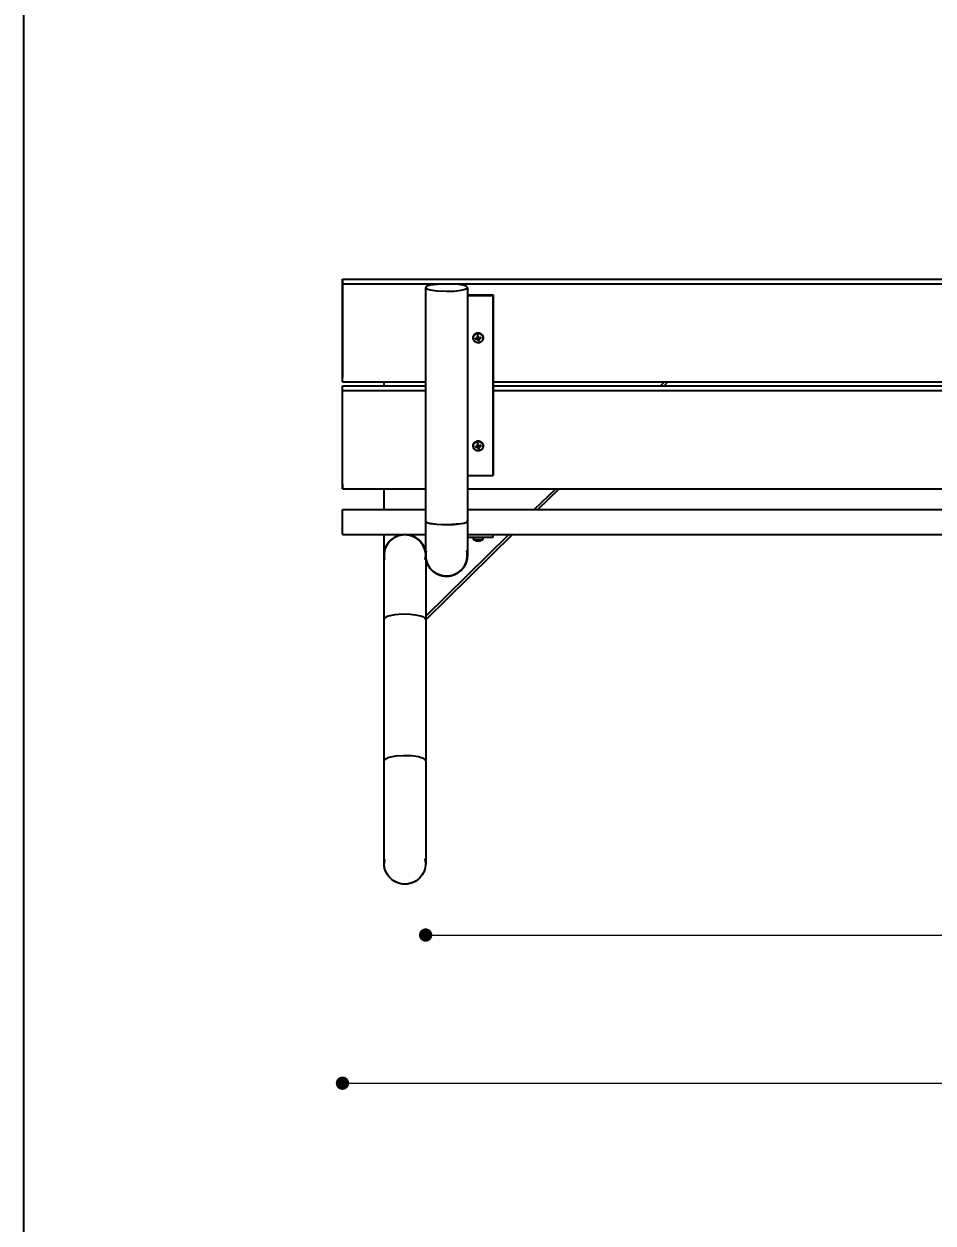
# Model space of a CAD drawing. Header units: millimetres. Extents: x 9483 to 13995, y 24552 to 30933.
# Drawn here: x 9483 to 10575, y 28052 to 29493 of the extents above; entities that cross this region are included whole.
import ezdxf

# ---------------------------------------------------------------- set-up
doc = ezdxf.new("R2010")
doc.units = ezdxf.units.MM
doc.header["$LTSCALE"] = 3
for name, color, linetype in [('Czerwony', 1, 'Continuous'), ('PomaraÅ„czowy', 30, 'Continuous'), ('Turkusowy', 120, 'Continuous')]:
    doc.layers.add(name, color=color, linetype=linetype)
doc.styles.get("Standard").update_dxf_attribs({"font": 'arial.ttf'})
doc.dimstyles.new('MATEUSZ', dxfattribs={"dimtxt": 35, "dimasz": 16, "dimexe": 0.18, "dimexo": 0.0625, "dimgap": 0.09, "dimtad": 0, "dimdec": 0, "dimdsep": 46, "dimtxsty": 'Standard', "dimblk": 'DOT', "dimcen": 0.09, "dimse1": 1, "dimse2": 1, "dimadec": 0, "dimazin": 0, "dimtfac": 1, "dimtdec": 0, "dimtofl": 0, "dimtmove": 0, "dimatfit": 3, "dimfxl": 1, "dimtolj": 1, "dimtzin": 0, "dimlwd": 9, "dimlwe": 9, "dimarcsym": 0})

# ---------------------------------------------------------------- blocks, each defined once
blk = doc.blocks.new('_Dot')
at = {"color": 0, "linetype": 'ByBlock', "lineweight": -2}
blk.add_line((-0.5, 0), (-1, 0), dxfattribs=at)
at = {"color": 0, "linetype": 'ByBlock', "const_width": 0.5}
blk.add_lwpolyline([(-0.25, 0, 1), (0.25, 0, 1)], format="xyb", close=True, dxfattribs=at)
blk = doc.blocks.new('*D19')
at = {"color": 0, "lineweight": 9, "transparency": 16777216}
for p, q in [((9881.9, 28220), (10665.2, 28220)), ((11549.9, 28220), (10766.5, 28220))]:
    blk.add_line(p, q, dxfattribs=at)
at = {"layer": 'Defpoints', "color": 0, "transparency": 16777216}
for p in [(9865.9, 29062.5), (11565.9, 29062.5), (11565.9, 28220)]:
    blk.add_point(p, dxfattribs=at)
at = {"color": 0, "lineweight": 9, "transparency": 16777216, "xscale": 16, "yscale": 16, "zscale": 16, "rotation": 180}
blk.add_blockref('_Dot', (9865.9, 28220), dxfattribs=at)
at = {"color": 0, "lineweight": 9, "transparency": 16777216, "xscale": 16, "yscale": 16, "zscale": 16}
blk.add_blockref('_Dot', (11565.9, 28220), dxfattribs=at)
at = {"color": 0, "transparency": 16777216, "insert": (10715.9, 28220), "char_height": 35, "attachment_point": 5}
blk.add_mtext('\\A1;1700', dxfattribs=at)
blk = doc.blocks.new('*D33')
at = {"color": 0, "lineweight": 9, "transparency": 16777216}
for p, q in [((9981.8, 28398), (10665.2, 28398)), ((11449.9, 28398), (10766.5, 28398))]:
    blk.add_line(p, q, dxfattribs=at)
at = {"layer": 'Defpoints', "color": 0, "transparency": 16777216}
for p in [(9965.8, 28607.6), (11465.9, 28607.6), (11465.9, 28398)]:
    blk.add_point(p, dxfattribs=at)
at = {"color": 0, "lineweight": 9, "transparency": 16777216, "xscale": 16, "yscale": 16, "zscale": 16, "rotation": 180}
blk.add_blockref('_Dot', (9965.8, 28398), dxfattribs=at)
at = {"color": 0, "lineweight": 9, "transparency": 16777216, "xscale": 16, "yscale": 16, "zscale": 16}
blk.add_blockref('_Dot', (11465.9, 28398), dxfattribs=at)
at = {"color": 0, "transparency": 16777216, "insert": (10715.9, 28398), "char_height": 35, "attachment_point": 5}
blk.add_mtext('\\A1;1500', dxfattribs=at)

msp = doc.modelspace()

# ---------------------------------------------------------------- linework, layer by layer
msp.add_lwpolyline([(9483.3, 24552.5), (9483.3, 30933.2), (13995, 30933.2), (13995, 24552.5)], close=True)
at = {"layer": 'Czerwony', "color": 0}
for p, q in [((9865.9, 29180.6), (9865.9, 29185.9)), ((9865.9, 29185.9), (9865.9, 29067.8)), ((9865.9, 29185.9), (11565.9, 29185.9)), ((9865.9, 29062.5), (9865.9, 29180.6)), ((9865.9, 29180.6), (11565.9, 29180.6)), ((9865.9, 29062.5), (9965.9, 29062.5)), ((9865.9, 29052.4), (9865.9, 29057.7)), ((9865.9, 29057.7), (9965.9, 29057.7)), ((10046.9, 29062.5), (10695.9, 29062.5)), ((10046.9, 29057.7), (10695.9, 29057.7)), ((9865.9, 28934.3), (9865.9, 29052.4)), ((9865.9, 29052.4), (9965.9, 29052.4)), ((10046.9, 29052.4), (10695.9, 29052.4)), ((9865.9, 28939.6), (9865.9, 28934.3)), ((9865.9, 28934.3), (9965.9, 28934.3)), ((10015.9, 28934.3), (11415.9, 28934.3)), ((9865.9, 28879.1), (9865.9, 28909.1)), ((9865.9, 28909.1), (9965.9, 28909.1)), ((10015.9, 28909.1), (11415.9, 28909.1)), ((9865.9, 28879.1), (9965.9, 28879.1)), ((10015.9, 28879.1), (11415.9, 28879.1))]:
    msp.add_line(p, q, dxfattribs=at)
at = {"layer": 'PomaraÅ„czowy', "color": 0}
for p, q in [((9965.9, 28895.4), (9965.9, 29175.9)), ((10015.9, 29175.9), (10015.9, 28895.4)), ((10015.9, 29167.1), (10046.9, 29167.1)), ((10015.9, 29166.5), (10046.9, 29166.5)), ((10046.9, 29167.1), (10046.9, 28950.6)), ((10046.9, 29166.5), (10046.9, 29167.1)), ((10046.9, 28950), (10046.9, 29166.5)), ((9915.9, 29057.7), (9915.9, 29062.5)), ((10247.8, 29057.7), (10252.6, 29062.5)), ((10256.9, 29062.5), (10252.1, 29057.7)), ((10015.9, 28950), (10046.9, 28950)), ((10046.9, 28950.6), (10046.9, 28950)), ((9915.9, 28909.1), (9915.9, 28934.3)), ((10096.3, 28909.1), (10122, 28934.3)), ((10126.3, 28934.3), (10100.5, 28909.1)), ((9915.9, 28588.7), (9915.9, 28879.1)), ((9965.9, 28781.1), (10065.7, 28879.1)), ((10070, 28879.1), (9965.9, 28776.9)), ((10015.9, 28876.1), (10046.9, 28876.1)), ((10046.9, 28876.1), (10046.9, 28879.1)), ((9915.9, 28607.1), (9915.9, 28777.1)), ((9965.9, 28777.1), (9965.9, 28607.1))]:
    msp.add_line(p, q, dxfattribs=at)
msp.add_polyline3d([(9990.9, 29171.5, 0), (10000.1, 29171.8, 0), (10008.5, 29172.8, 0), (10011.8, 29173.5, 0), (10014.1, 29174.3, 0), (10014.9, 29174.7, 0), (10015.2, 29174.9, 0), (10015.4, 29175.1, 0), (10015.6, 29175.3, 0), (10015.7, 29175.4, 0), (10015.8, 29175.5, 0), (10015.8, 29175.6, 0), (10015.8, 29175.7, 0), (10015.8, 29175.8, 0), (10015.9, 29175.9, 0), (10015.8, 29176, 0), (10015.8, 29176.1, 0), (10015.8, 29176.2, 0), (10015.8, 29176.3, 0), (10015.7, 29176.4, 0), (10015.6, 29176.5, 0), (10015.4, 29176.7, 0), (10015.2, 29176.9, 0), (10014.9, 29177.1, 0), (10014.1, 29177.6, 0), (10013.1, 29178, 0), (10010.3, 29178.7, 0), (10002.3, 29179.9, 0), (9984, 29180.2, 0), (9975.1, 29179.4, 0), (9971.4, 29178.7, 0), (9968.6, 29178, 0), (9967.6, 29177.6, 0), (9966.8, 29177.1, 0), (9966.5, 29176.9, 0), (9966.3, 29176.7, 0), (9966.1, 29176.5, 0), (9966, 29176.4, 0), (9966, 29176.3, 0), (9965.9, 29176.2, 0), (9965.9, 29176.1, 0), (9965.9, 29176, 0), (9965.9, 29175.9, 0), (9965.9, 29175.8, 0), (9965.9, 29175.7, 0), (9965.9, 29175.6, 0), (9966, 29175.5, 0), (9966, 29175.4, 0), (9966.1, 29175.3, 0), (9966.3, 29175.1, 0), (9966.5, 29174.9, 0), (9966.8, 29174.7, 0), (9967.6, 29174.3, 0), (9968.6, 29173.9, 0), (9971.4, 29173.1, 0), (9979.4, 29172, 0)], close=True, dxfattribs=at)
for points in [[(9965.9, 28895.4, 0), (9965.9, 28895.3, 0), (9965.9, 28895.2, 0), (9965.9, 28895.1, 0), (9966, 28895, 0), (9966, 28894.9, 0), (9966.1, 28894.8, 0), (9966.3, 28894.6, 0), (9966.5, 28894.4, 0), (9966.8, 28894.2, 0), (9967.6, 28893.8, 0), (9968.6, 28893.4, 0), (9971.4, 28892.6, 0), (9979.4, 28891.5, 0), (9990.9, 28891, 0)], [(9965.9, 28895.4, 0), (9965.9, 28895.3, 0), (9965.9, 28895.2, 0), (9965.9, 28895.1, 0), (9966, 28895, 0), (9966, 28894.9, 0), (9966.1, 28894.8, 0), (9966.3, 28894.6, 0), (9966.5, 28894.4, 0), (9966.8, 28894.2, 0), (9967.6, 28893.8, 0), (9968.6, 28893.4, 0), (9971.4, 28892.7, 0), (9979.4, 28891.5, 0), (9990.9, 28891.1, 0)], [(9965.9, 28854.1, 0), (9965.9, 28854.1, 0), (9965.9, 28854.1, 0), (9965.9, 28854.1, 0), (9965.9, 28854.1, 0), (9965.9, 28854.1, 0), (9965.9, 28854.1, 0), (9965.9, 28854.1, 0), (9965.9, 28854.1, 0), (9965.9, 28854.1, 0), (9965.9, 28854.1, 0), (9965.9, 28854.1, 0), (9965.9, 28854.1, 0), (9965.9, 28854.3, 0), (9965.9, 28855.1, 0), (9965.9, 28858.6, 0), (9965.9, 28895.4, 0)], [(9990.9, 28891, 0), (10000.1, 28891.3, 0), (10008.5, 28892.3, 0), (10011.8, 28893, 0), (10014.1, 28893.8, 0), (10014.9, 28894.2, 0), (10015.2, 28894.4, 0), (10015.4, 28894.6, 0), (10015.6, 28894.8, 0), (10015.7, 28894.9, 0), (10015.8, 28895, 0), (10015.8, 28895.1, 0), (10015.8, 28895.2, 0), (10015.8, 28895.3, 0), (10015.9, 28895.4, 0)], [(9990.9, 28891.1, 0), (10008.5, 28892.3, 0), (10011.8, 28893, 0), (10014.1, 28893.8, 0), (10014.9, 28894.2, 0), (10015.2, 28894.4, 0), (10015.4, 28894.6, 0), (10015.6, 28894.8, 0), (10015.7, 28894.9, 0), (10015.8, 28895, 0), (10015.8, 28895.1, 0), (10015.8, 28895.2, 0), (10015.8, 28895.3, 0), (10015.9, 28895.4, 0)], [(10015.9, 28895.4, 0), (10015.9, 28854.1, 0)], [(9965.7, 28856.9, 0), (9965.3, 28859.2, 0), (9964.7, 28861.6, 0), (9963.8, 28864, 0), (9962.7, 28866.3, 0), (9961.3, 28868.5, 0), (9959.6, 28870.6, 0), (9957.8, 28872.5, 0), (9955.7, 28874.2, 0), (9953.5, 28875.6, 0), (9951.2, 28876.8, 0), (9948.8, 28877.8, 0), (9946.5, 28878.4, 0), (9944.1, 28878.9, 0), (9941.7, 28879.1, 0), (9939.4, 28879, 0), (9937.1, 28878.8, 0), (9934.7, 28878.3, 0), (9932.3, 28877.6, 0), (9929.9, 28876.6, 0), (9927.7, 28875.3, 0), (9925.5, 28873.8, 0), (9923.5, 28872.1, 0), (9921.7, 28870.1, 0), (9920.1, 28868, 0), (9918.8, 28865.8, 0), (9917.7, 28863.5, 0), (9916.8, 28861.1, 0), (9916.3, 28858.7, 0), (9915.9, 28856.3, 0), (9915.9, 28854, 0), (9916, 28851.7, 0), (9916.3, 28849.4, 0)], [(9915.9, 28854.1, 0), (9916, 28856.5, 0), (9916.3, 28858.9, 0), (9916.9, 28861.1, 0), (9917.6, 28863.4, 0), (9918.6, 28865.6, 0), (9919.8, 28867.7, 0), (9921.3, 28869.6, 0), (9922.9, 28871.5, 0), (9924.6, 28873.1, 0), (9926.6, 28874.6, 0), (9928.7, 28875.9, 0), (9930.9, 28877, 0), (9933.2, 28877.9, 0), (9935.7, 28878.5, 0), (9938.1, 28878.9, 0), (9940.6, 28879.1, 0)], [(9941.6, 28879.1, 0), (9943.8, 28878.9, 0), (9945.9, 28878.6, 0), (9948, 28878, 0), (9950.1, 28877.3, 0), (9952.1, 28876.4, 0), (9954, 28875.3, 0), (9955.9, 28874.1, 0), (9957.6, 28872.7, 0), (9959.2, 28871.1, 0), (9960.6, 28869.4, 0), (9961.9, 28867.5, 0), (9963.1, 28865.6, 0), (9964, 28863.5, 0), (9964.8, 28861.4, 0), (9965.3, 28859.1, 0), (9965.7, 28856.8, 0)], [(9965.5, 28858.3, 0), (9964.5, 28862.2, 0), (9962.9, 28865.9, 0), (9960.7, 28869.3, 0), (9957.9, 28872.3, 0), (9954.8, 28874.9, 0), (9951.2, 28876.8, 0), (9947.5, 28878.2, 0), (9943.5, 28878.9, 0)], [(9965.9, 28854.1, 0), (9966, 28856.7, 0), (9966.4, 28859.4, 0)], [(9966.4, 28859.3, 0), (9966, 28856.7, 0), (9965.9, 28854.1, 0), (9966, 28851.5, 0), (9966.4, 28848.9, 0), (9967.1, 28846.2, 0), (9968.2, 28843.6, 0), (9969.5, 28841, 0), (9971.2, 28838.6, 0), (9973.2, 28836.4, 0), (9975.4, 28834.4, 0), (9977.8, 28832.8, 0), (9980.3, 28831.4, 0), (9983, 28830.4, 0), (9985.6, 28829.6, 0), (9988.3, 28829.2, 0), (9990.9, 28829.1, 0)], [(9990.9, 28829.1, 0), (9993.5, 28829.2, 0), (9996.2, 28829.7, 0), (9998.9, 28830.4, 0), (10001.6, 28831.5, 0), (10004.1, 28832.9, 0), (10006.6, 28834.6, 0), (10008.8, 28836.7, 0), (10010.8, 28839, 0), (10012.4, 28841.4, 0), (10013.8, 28844.1, 0), (10014.8, 28846.8, 0), (10015.4, 28849.5, 0), (10015.8, 28852.1, 0), (10015.8, 28854.7, 0), (10015.6, 28857.4, 0), (10015.1, 28860.1, 0)], [(10015.5, 28858.2, 0), (10015.8, 28855.6, 0), (10015.8, 28852.9, 0), (10015.5, 28850.2, 0), (10015, 28847.5, 0), (10014.1, 28844.9, 0), (10013, 28842.4, 0), (10011.6, 28840.1, 0), (10009.9, 28837.9, 0), (10008.1, 28836, 0), (10006, 28834.2, 0), (10003.8, 28832.7, 0), (10001.4, 28831.4, 0), (9998.8, 28830.4, 0), (9996.2, 28829.7, 0), (9993.6, 28829.2, 0), (9990.9, 28829.1, 0)], [(10015.2, 28859.7, 0), (10015.7, 28856.9, 0), (10015.9, 28854.1, 0)], [(9915.9, 28777.1, 0), (9915.9, 28854.1, 0)], [(9965.4, 28849.4, 0), (9965.8, 28852.9, 0)], [(9965.4, 28849.4, 0), (9965.8, 28852.9, 0)], [(9990.9, 28829.1, 0), (9988.4, 28829.2, 0), (9985.9, 28829.6, 0), (9983.5, 28830.2, 0), (9981.1, 28831, 0), (9978.9, 28832.1, 0), (9976.8, 28833.4, 0), (9974.8, 28834.9, 0), (9973, 28836.6, 0), (9971.4, 28838.4, 0), (9970, 28840.3, 0), (9968.7, 28842.4, 0), (9967.7, 28844.6, 0), (9966.9, 28846.9, 0), (9966.3, 28849.3, 0), (9966, 28851.7, 0), (9965.9, 28854.1, 0)], [(9990.9, 28829.1, 0), (9988.4, 28829.2, 0), (9986, 28829.6, 0), (9983.7, 28830.1, 0), (9981.4, 28830.9, 0), (9979.2, 28832, 0), (9977.1, 28833.2, 0), (9975.2, 28834.6, 0), (9973.4, 28836.2, 0), (9971.8, 28837.9, 0), (9970.3, 28839.8, 0), (9969.1, 28841.8, 0), (9968, 28843.9, 0), (9967.2, 28846.1, 0), (9966.5, 28848.3, 0), (9966.1, 28850.6, 0), (9965.9, 28852.9, 0)], [(9965.9, 28852.6, 0), (9965.9, 28843.7, 0), (9965.9, 28777.1, 0)], [(10015.9, 28854.1, 0), (10015.7, 28851.6, 0), (10015.4, 28849.1, 0), (10014.7, 28846.7, 0), (10013.9, 28844.4, 0), (10012.8, 28842.1, 0), (10011.5, 28840, 0), (10010.1, 28838.1, 0), (10008.4, 28836.3, 0), (10006.6, 28834.6, 0), (10004.6, 28833.2, 0), (10002.5, 28832, 0), (10000.3, 28830.9, 0), (9998, 28830.1, 0), (9995.6, 28829.5, 0), (9993.3, 28829.2, 0), (9990.9, 28829.1, 0)], [(9965.9, 28777.2, 0), (9965.8, 28777.3, 0), (9965.8, 28777.5, 0), (9965.8, 28777.6, 0), (9965.6, 28778, 0), (9965.5, 28778.3, 0), (9965.2, 28778.6, 0), (9964.9, 28778.9, 0), (9964.6, 28779.2, 0), (9963.7, 28779.8, 0), (9962.6, 28780.3, 0), (9959.7, 28781.3, 0), (9956.2, 28782.1, 0), (9947.5, 28783.2, 0), (9937.8, 28783.4, 0), (9928.6, 28782.6, 0), (9921.2, 28781.1, 0), (9918.9, 28780.2, 0), (9918, 28779.7, 0), (9917.2, 28779.3, 0), (9916.6, 28778.8, 0), (9916.4, 28778.5, 0), (9916.2, 28778.2, 0), (9916.1, 28778, 0), (9915.9, 28777.7, 0), (9915.9, 28777.4, 0), (9915.9, 28777.2, 0)], [(9965.9, 28607.2, 0), (9965.8, 28607.3, 0), (9965.8, 28607.5, 0), (9965.8, 28607.6, 0), (9965.6, 28608, 0), (9965.5, 28608.3, 0), (9965.2, 28608.6, 0), (9964.9, 28608.9, 0), (9964.1, 28609.5, 0), (9963.1, 28610, 0), (9960.5, 28611.1, 0), (9957.1, 28612, 0), (9948.7, 28613.2, 0), (9939, 28613.5, 0), (9929.7, 28612.8, 0), (9922, 28611.3, 0), (9919.4, 28610.4, 0), (9918.3, 28609.9, 0), (9917.5, 28609.4, 0), (9916.8, 28608.9, 0), (9916.5, 28608.6, 0), (9916.3, 28608.3, 0), (9916.1, 28608, 0), (9916, 28607.7, 0), (9915.9, 28607.4, 0), (9915.9, 28607.2, 0)], [(9915.9, 28484.1, 0), (9915.9, 28484.1, 0), (9915.9, 28484.2, 0), (9915.9, 28484.6, 0), (9915.9, 28486.3, 0), (9915.9, 28504.9, 0), (9915.9, 28607.1, 0)], [(9965.9, 28607.1, 0), (9965.9, 28484.1, 0)], [(9965.4, 28489, 0), (9965.7, 28486.4, 0), (9965.9, 28483.9, 0), (9965.7, 28481.4, 0), (9965.3, 28478.7, 0), (9964.5, 28476.1, 0), (9963.5, 28473.5, 0), (9962.1, 28471, 0), (9960.4, 28468.6, 0), (9958.5, 28466.5, 0), (9956.3, 28464.5, 0), (9953.9, 28462.9, 0), (9951.4, 28461.5, 0), (9948.8, 28460.5, 0), (9946.2, 28459.8, 0), (9943.5, 28459.3, 0), (9941, 28459.2, 0), (9938.4, 28459.3, 0), (9935.8, 28459.7, 0), (9933.2, 28460.4, 0), (9930.6, 28461.4, 0), (9928.1, 28462.7, 0), (9925.7, 28464.3, 0), (9923.4, 28466.2, 0), (9921.5, 28468.4, 0), (9919.8, 28470.7, 0), (9918.4, 28473.2, 0), (9917.3, 28475.8, 0), (9916.5, 28478.5, 0), (9916, 28481.1, 0), (9915.9, 28483.6, 0), (9915.9, 28486.1, 0), (9916.3, 28488.7, 0)], [(9916.2, 28488.3, 0), (9915.9, 28484.1, 0)], [(9965.9, 28484.1, 0), (9965.7, 28481.8, 0), (9965.4, 28479.4, 0), (9964.8, 28476.9, 0), (9963.9, 28474.6, 0), (9962.9, 28472.3, 0), (9961.6, 28470.2, 0), (9960.1, 28468.2, 0), (9958.4, 28466.4, 0), (9956.6, 28464.7, 0), (9954.6, 28463.3, 0), (9952.5, 28462, 0), (9950.3, 28461, 0), (9948, 28460.2, 0), (9945.7, 28459.7, 0), (9943.3, 28459.3, 0), (9941, 28459.2, 0), (9938.5, 28459.3, 0), (9936, 28459.7, 0), (9933.6, 28460.3, 0), (9931.2, 28461.1, 0), (9928.9, 28462.2, 0), (9926.8, 28463.5, 0), (9924.8, 28465, 0), (9923, 28466.7, 0), (9921.4, 28468.5, 0), (9919.9, 28470.5, 0), (9918.7, 28472.6, 0), (9917.7, 28474.8, 0), (9916.9, 28477, 0), (9916.3, 28479.4, 0), (9916, 28481.7, 0), (9915.9, 28484.1, 0)], [(9965.9, 28484.1, 0), (9965.7, 28486.8, 0), (9965.3, 28489.4, 0)]]:
    msp.add_polyline3d(points, dxfattribs=at)
at = {"layer": 'Turkusowy', "color": 0}
for p, q in [((10027.8, 29117.9), (10028.2, 29117.3)), ((10028.1, 29115.8), (10028.4, 29116.4)), ((10028.8, 29117.4), (10028.8, 29118.1)), ((10029.3, 29116), (10029, 29116.5)), ((10030, 29114.5), (10029.9, 29115.3)), ((10031, 29115.4), (10032, 29115)), ((10023.8, 29112.4), (10023.6, 29112.8)), ((10025.9, 29114), (10026.8, 29114.7)), ((10027.9, 29114.1), (10027.9, 29115)), ((10028.4, 29113.8), (10028.7, 29114.4)), ((10028.9, 29113.3), (10028.9, 29111.9)), ((10029.4, 29112), (10029.2, 29113.3)), ((10029.6, 29114), (10029.3, 29114.5)), ((10029.9, 29112.1), (10029.6, 29113.4)), ((10034.1, 29112.8), (10033.9, 29112.4)), ((10027.8, 28988), (10028.2, 28987.4)), ((10028.3, 28986.1), (10028, 28985.6)), ((10028.1, 28985.9), (10028.4, 28986.5)), ((10028.8, 28987.5), (10028.8, 28988.2)), ((10029.3, 28986.1), (10029, 28986.6)), ((10029.3, 28986), (10029.1, 28986.4)), ((10030, 28984.6), (10029.9, 28985.4)), ((10031.8, 28986.1), (10030.9, 28986.1)), ((10031, 28985.4), (10032, 28985.1)), ((10023.8, 28982.5), (10023.6, 28982.9)), ((10025.9, 28984.1), (10026.8, 28984.8)), ((10027.9, 28984.2), (10027.9, 28985.1)), ((10028.4, 28983.9), (10028.7, 28984.5)), ((10028.9, 28983.4), (10028.9, 28982)), ((10029.4, 28982.1), (10029.2, 28983.4)), ((10029.6, 28984.1), (10029.3, 28984.6)), ((10029.9, 28982.2), (10029.6, 28983.5)), ((10034.1, 28982.9), (10033.9, 28982.5)), ((10023.1, 28873.3), (10022.9, 28876.1)), ((10034.9, 28876.1), (10034.6, 28873.3))]:
    msp.add_line(p, q, dxfattribs=at)
for points in [[(10023.7, 29112.6, 0), (10023.4, 29113.3, 0), (10023.1, 29114, 0), (10022.9, 29114.7, 0), (10022.9, 29115.4, 0), (10022.9, 29116.2, 0), (10023, 29116.9, 0), (10023.2, 29117.7, 0), (10023.5, 29118.5, 0), (10024, 29119.1, 0), (10024.5, 29119.8, 0), (10025.1, 29120.3, 0), (10025.8, 29120.8, 0), (10026.5, 29121.1, 0), (10027.2, 29121.4, 0), (10027.9, 29121.5, 0), (10028.6, 29121.6, 0), (10029.4, 29121.6, 0), (10030.2, 29121.4, 0), (10031, 29121.2, 0), (10031.7, 29120.9, 0), (10032.4, 29120.4, 0), (10033, 29119.9, 0), (10033.6, 29119.3, 0), (10034, 29118.6, 0), (10034.4, 29118, 0), (10034.6, 29117.3, 0), (10034.8, 29116.6, 0), (10034.8, 29115.8, 0), (10034.8, 29115.1, 0), (10034.7, 29114.3, 0), (10034.4, 29113.6, 0), (10034.1, 29112.8, 0)], [(10027.7, 29115.3, 0), (10025.5, 29114.9, 0)], [(10026.8, 29114.7, 0), (10026.8, 29115, 0), (10026.7, 29115.3, 0)], [(10028.1, 29115.8, 0), (10028.1, 29115.8, 0), (10028.1, 29115.7, 0), (10028.1, 29115.7, 0), (10028.1, 29115.6, 0), (10028.1, 29115.6, 0), (10028.1, 29115.5, 0), (10028, 29115.5, 0), (10028, 29115.5, 0), (10028, 29115.4, 0), (10028, 29115.4, 0), (10027.9, 29115.4, 0), (10027.9, 29115.4, 0), (10027.8, 29115.3, 0), (10027.8, 29115.3, 0), (10027.8, 29115.3, 0), (10027.7, 29115.3, 0)], [(10028.8, 29118.3, 0), (10028.3, 29118.3, 0), (10027.8, 29118.1, 0)], [(10027.8, 29118.1, 0), (10027.8, 29118, 0), (10027.8, 29117.9, 0), (10027.8, 29117.9, 0), (10027.8, 29117.9, 0)], [(10027.8, 29117.9, 0), (10028.3, 29118, 0), (10028.8, 29118.1, 0)], [(10027.8, 29118.1, 0), (10028.1, 29115.8, 0)], [(10028.4, 29116.4, 0), (10028.4, 29116.3, 0), (10028.4, 29116.3, 0), (10028.4, 29116.2, 0), (10028.4, 29116.2, 0), (10028.3, 29116.1, 0), (10028.3, 29116, 0), (10028.3, 29116, 0), (10028.2, 29115.9, 0), (10028.2, 29115.8, 0), (10028.1, 29115.8, 0), (10028.1, 29115.7, 0), (10028, 29115.7, 0), (10027.9, 29115.6, 0), (10027.8, 29115.6, 0), (10027.8, 29115.6, 0)], [(10027.9, 29115, 0), (10027.9, 29115, 0), (10028, 29115, 0), (10028.1, 29115, 0), (10028.1, 29115, 0), (10028.2, 29115, 0), (10028.3, 29115, 0), (10028.4, 29114.9, 0), (10028.4, 29114.9, 0), (10028.5, 29114.8, 0), (10028.5, 29114.8, 0), (10028.6, 29114.7, 0), (10028.6, 29114.7, 0), (10028.7, 29114.6, 0), (10028.7, 29114.5, 0), (10028.7, 29114.5, 0), (10028.7, 29114.4, 0)], [(10028.2, 29117.3, 0), (10028.5, 29117.4, 0), (10028.8, 29117.4, 0)], [(10028.2, 29117.3, 0), (10028.4, 29116.4, 0)], [(10029.3, 29116, 0), (10028.8, 29118.3, 0)], [(10028.8, 29118.1, 0), (10028.8, 29118.1, 0), (10028.8, 29118.3, 0)], [(10029, 29116.5, 0), (10028.8, 29117.4, 0)], [(10029.8, 29115.6, 0), (10029.7, 29115.6, 0), (10029.7, 29115.6, 0), (10029.7, 29115.6, 0), (10029.6, 29115.6, 0), (10029.6, 29115.7, 0), (10029.5, 29115.7, 0), (10029.5, 29115.7, 0), (10029.4, 29115.7, 0), (10029.4, 29115.7, 0), (10029.4, 29115.8, 0), (10029.4, 29115.8, 0), (10029.3, 29115.8, 0), (10029.3, 29115.9, 0), (10029.3, 29115.9, 0), (10029.3, 29116, 0), (10029.3, 29116, 0)], [(10029.3, 29114.5, 0), (10029.3, 29114.6, 0), (10029.3, 29114.6, 0), (10029.3, 29114.7, 0), (10029.3, 29114.8, 0), (10029.4, 29114.9, 0), (10029.4, 29114.9, 0), (10029.4, 29115, 0), (10029.5, 29115.1, 0), (10029.5, 29115.1, 0), (10029.6, 29115.2, 0), (10029.6, 29115.2, 0), (10029.7, 29115.2, 0), (10029.7, 29115.3, 0), (10029.8, 29115.3, 0), (10029.9, 29115.3, 0), (10029.9, 29115.3, 0)], [(10032.1, 29116, 0), (10029.8, 29115.6, 0)], [(10029.9, 29115.3, 0), (10031, 29115.4, 0)], [(10030, 29114.5, 0), (10032.2, 29115, 0)], [(10030.9, 29116, 0), (10030.9, 29115.7, 0), (10031, 29115.4, 0)], [(10031.8, 29116, 0), (10031.9, 29115.5, 0)], [(10032.2, 29115.5, 0), (10032, 29115.5, 0), (10032, 29115.5, 0), (10031.9, 29115.5, 0), (10031.9, 29115.5, 0)], [(10031.9, 29115.5, 0), (10032, 29115, 0)], [(10032, 29115, 0), (10032, 29115, 0), (10032, 29115, 0), (10032.1, 29115, 0), (10032.2, 29115, 0), (10032.2, 29115, 0)], [(10032.2, 29115.5, 0), (10032.1, 29116, 0)], [(10032.2, 29115, 0), (10032.2, 29115.5, 0)], [(10025.5, 29114.9, 0), (10025.5, 29114.4, 0), (10025.6, 29113.9, 0)], [(10025.6, 29113.9, 0), (10027.9, 29114.1, 0)], [(10025.6, 29113.9, 0), (10025.7, 29113.9, 0), (10025.8, 29113.9, 0), (10025.9, 29114, 0), (10025.9, 29114, 0), (10025.9, 29114, 0)], [(10025.9, 29114, 0), (10025.8, 29114.5, 0), (10025.7, 29115, 0)], [(10026.8, 29114.7, 0), (10027.9, 29115, 0)], [(10027.9, 29114.1, 0), (10028, 29114.1, 0), (10028, 29114.1, 0), (10028, 29114.1, 0), (10028.1, 29114.1, 0), (10028.1, 29114.1, 0), (10028.2, 29114.1, 0), (10028.2, 29114.1, 0), (10028.3, 29114.1, 0), (10028.3, 29114, 0), (10028.3, 29114, 0), (10028.4, 29114, 0), (10028.4, 29113.9, 0), (10028.4, 29113.9, 0), (10028.4, 29113.9, 0), (10028.4, 29113.8, 0), (10028.4, 29113.8, 0)], [(10028.4, 29113.8, 0), (10028.9, 29111.6, 0)], [(10028.7, 29114.4, 0), (10028.9, 29113.3, 0)], [(10029.2, 29113.3, 0), (10028.9, 29113.3, 0)], [(10029.4, 29112, 0), (10028.9, 29111.9, 0)], [(10028.9, 29111.9, 0), (10028.9, 29111.8, 0), (10028.9, 29111.6, 0)], [(10028.9, 29111.6, 0), (10029.4, 29111.7, 0), (10029.9, 29111.8, 0)], [(10029.6, 29113.4, 0), (10029.3, 29114.5, 0)], [(10029.9, 29112.1, 0), (10029.4, 29112, 0)], [(10029.6, 29114, 0), (10029.6, 29114, 0), (10029.6, 29114.1, 0), (10029.6, 29114.1, 0), (10029.6, 29114.1, 0), (10029.6, 29114.2, 0), (10029.7, 29114.2, 0), (10029.7, 29114.3, 0), (10029.7, 29114.3, 0), (10029.7, 29114.3, 0), (10029.8, 29114.4, 0), (10029.8, 29114.4, 0), (10029.8, 29114.4, 0), (10029.9, 29114.4, 0), (10029.9, 29114.5, 0), (10029.9, 29114.5, 0), (10030, 29114.5, 0)], [(10029.9, 29111.8, 0), (10029.6, 29114, 0)], [(10029.9, 29111.8, 0), (10029.9, 29112.1, 0)], [(10023.7, 28982.7, 0), (10023.4, 28983.4, 0), (10023.1, 28984.1, 0), (10022.9, 28984.8, 0), (10022.9, 28985.6, 0), (10022.9, 28986.3, 0), (10023, 28987.1, 0), (10023.2, 28987.9, 0), (10023.6, 28988.6, 0), (10024, 28989.3, 0), (10024.6, 28989.9, 0), (10025.2, 28990.5, 0), (10025.9, 28990.9, 0), (10026.6, 28991.2, 0), (10027.3, 28991.5, 0), (10028, 28991.6, 0), (10028.7, 28991.7, 0), (10029.5, 28991.7, 0), (10030.3, 28991.5, 0), (10031.1, 28991.3, 0), (10031.8, 28990.9, 0), (10032.5, 28990.4, 0), (10033.2, 28989.9, 0), (10033.7, 28989.3, 0), (10034.1, 28988.6, 0), (10034.4, 28987.9, 0), (10034.7, 28987.2, 0), (10034.8, 28986.5, 0), (10034.9, 28985.8, 0), (10034.8, 28985, 0), (10034.6, 28984.2, 0), (10034.4, 28983.5, 0), (10034, 28982.7, 0)], [(10027.7, 28985.4, 0), (10025.5, 28985, 0)], [(10026.8, 28984.8, 0), (10026.8, 28985.1, 0), (10026.7, 28985.4, 0)], [(10028.1, 28985.9, 0), (10028.1, 28985.9, 0), (10028.1, 28985.8, 0), (10028.1, 28985.8, 0), (10028.1, 28985.7, 0), (10028.1, 28985.7, 0), (10028.1, 28985.6, 0), (10028, 28985.6, 0), (10028, 28985.6, 0), (10028, 28985.5, 0), (10028, 28985.5, 0), (10027.9, 28985.5, 0), (10027.9, 28985.4, 0), (10027.8, 28985.4, 0), (10027.8, 28985.4, 0), (10027.8, 28985.4, 0), (10027.7, 28985.4, 0)], [(10028.8, 28988.4, 0), (10028.3, 28988.4, 0), (10027.8, 28988.2, 0)], [(10027.8, 28988.2, 0), (10027.8, 28988.1, 0), (10027.8, 28988, 0), (10027.8, 28988, 0), (10027.8, 28988, 0)], [(10027.8, 28988, 0), (10028.3, 28988.1, 0), (10028.8, 28988.2, 0)], [(10027.8, 28988.2, 0), (10028.1, 28985.9, 0)], [(10028.4, 28986.5, 0), (10028.4, 28986.4, 0), (10028.4, 28986.4, 0), (10028.4, 28986.3, 0), (10028.4, 28986.3, 0), (10028.3, 28986.2, 0), (10028.3, 28986.1, 0), (10028.3, 28986.1, 0), (10028.2, 28986, 0), (10028.2, 28985.9, 0), (10028.1, 28985.9, 0), (10028.1, 28985.8, 0), (10028, 28985.8, 0), (10027.9, 28985.7, 0), (10027.8, 28985.7, 0), (10027.8, 28985.7, 0)], [(10028.2, 28987.4, 0), (10028.5, 28987.5, 0), (10028.8, 28987.5, 0)], [(10028.2, 28987.4, 0), (10028.4, 28986.5, 0)], [(10029.3, 28986.1, 0), (10028.8, 28988.4, 0)], [(10029, 28986.6, 0), (10028.8, 28987.5, 0)], [(10029.8, 28985.7, 0), (10029.7, 28985.7, 0), (10029.7, 28985.7, 0), (10029.7, 28985.7, 0), (10029.6, 28985.7, 0), (10029.6, 28985.7, 0), (10029.5, 28985.8, 0), (10029.5, 28985.8, 0), (10029.4, 28985.8, 0), (10029.4, 28985.8, 0), (10029.4, 28985.9, 0), (10029.4, 28985.9, 0), (10029.3, 28985.9, 0), (10029.3, 28986, 0), (10029.3, 28986, 0), (10029.3, 28986.1, 0), (10029.3, 28986.1, 0)], [(10029.3, 28984.6, 0), (10029.3, 28984.7, 0), (10029.3, 28984.7, 0), (10029.3, 28984.8, 0), (10029.3, 28984.9, 0), (10029.4, 28984.9, 0), (10029.4, 28985, 0), (10029.4, 28985.1, 0), (10029.5, 28985.2, 0), (10029.5, 28985.2, 0), (10029.6, 28985.3, 0), (10029.6, 28985.3, 0), (10029.7, 28985.3, 0), (10029.7, 28985.4, 0), (10029.8, 28985.4, 0), (10029.9, 28985.4, 0), (10029.9, 28985.4, 0)], [(10032.1, 28986.1, 0), (10029.8, 28985.7, 0)], [(10029.9, 28985.4, 0), (10031, 28985.4, 0)], [(10030.9, 28986.1, 0), (10030.9, 28985.8, 0), (10031, 28985.4, 0)], [(10031.8, 28986.1, 0), (10031.9, 28985.6, 0)], [(10032.1, 28986.1, 0), (10031.9, 28986.1, 0), (10031.8, 28986.1, 0)], [(10032.2, 28985.6, 0), (10032, 28985.6, 0), (10032, 28985.6, 0), (10031.9, 28985.6, 0), (10031.9, 28985.6, 0)], [(10031.9, 28985.6, 0), (10032, 28985.1, 0)], [(10032.2, 28985.6, 0), (10032.1, 28986.1, 0)], [(10032.2, 28985.1, 0), (10032.2, 28985.6, 0)], [(10025.7, 28985.1, 0), (10025.6, 28985, 0), (10025.5, 28985, 0)], [(10025.5, 28985, 0), (10025.5, 28984.5, 0), (10025.6, 28984, 0)], [(10025.6, 28984, 0), (10027.9, 28984.2, 0)], [(10025.6, 28984, 0), (10025.7, 28984, 0), (10025.8, 28984, 0), (10025.9, 28984.1, 0), (10025.9, 28984.1, 0), (10025.9, 28984.1, 0)], [(10025.9, 28984.1, 0), (10025.8, 28984.6, 0), (10025.7, 28985.1, 0)], [(10026.8, 28984.8, 0), (10027.9, 28985.1, 0)], [(10027.9, 28985.1, 0), (10027.9, 28985.1, 0), (10028, 28985.1, 0), (10028.1, 28985.1, 0), (10028.1, 28985.1, 0), (10028.2, 28985.1, 0), (10028.3, 28985, 0), (10028.4, 28985, 0), (10028.4, 28985, 0), (10028.5, 28984.9, 0), (10028.5, 28984.9, 0), (10028.6, 28984.8, 0), (10028.6, 28984.8, 0), (10028.7, 28984.7, 0), (10028.7, 28984.6, 0), (10028.7, 28984.5, 0), (10028.7, 28984.5, 0)], [(10027.9, 28984.2, 0), (10028, 28984.2, 0), (10028, 28984.2, 0), (10028, 28984.2, 0), (10028.1, 28984.2, 0), (10028.1, 28984.2, 0), (10028.2, 28984.2, 0), (10028.2, 28984.2, 0), (10028.3, 28984.1, 0), (10028.3, 28984.1, 0), (10028.3, 28984.1, 0), (10028.4, 28984.1, 0), (10028.4, 28984, 0), (10028.4, 28984, 0), (10028.4, 28983.9, 0), (10028.4, 28983.9, 0), (10028.4, 28983.9, 0)], [(10028.4, 28983.9, 0), (10028.9, 28981.7, 0)], [(10028.7, 28984.5, 0), (10028.9, 28983.4, 0)], [(10029.2, 28983.4, 0), (10028.9, 28983.4, 0)], [(10029.4, 28982.1, 0), (10028.9, 28982, 0)], [(10028.9, 28981.7, 0), (10029.4, 28981.8, 0), (10029.9, 28981.9, 0)], [(10029.6, 28983.5, 0), (10029.2, 28983.4, 0)], [(10029.6, 28983.5, 0), (10029.3, 28984.6, 0)], [(10029.9, 28982.2, 0), (10029.4, 28982.1, 0)], [(10029.6, 28984.1, 0), (10029.6, 28984.1, 0), (10029.6, 28984.1, 0), (10029.6, 28984.2, 0), (10029.6, 28984.2, 0), (10029.6, 28984.3, 0), (10029.7, 28984.3, 0), (10029.7, 28984.4, 0), (10029.7, 28984.4, 0), (10029.7, 28984.4, 0), (10029.8, 28984.5, 0), (10029.8, 28984.5, 0), (10029.8, 28984.5, 0), (10029.9, 28984.5, 0), (10029.9, 28984.6, 0), (10029.9, 28984.6, 0), (10030, 28984.6, 0)], [(10029.9, 28981.9, 0), (10029.6, 28984.1, 0)], [(10029.9, 28981.9, 0), (10029.9, 28982.2, 0)], [(10030, 28984.6, 0), (10032.2, 28985.1, 0)], [(10032, 28985.1, 0), (10032, 28985.1, 0), (10032, 28985.1, 0), (10032.1, 28985.1, 0), (10032.2, 28985.1, 0), (10032.2, 28985.1, 0)], [(10023.1, 28873.3, 0), (10023.1, 28873.3, 0), (10023.1, 28873.3, 0), (10023.1, 28873.3, 0), (10023.1, 28873.3, 0), (10023.1, 28873.3, 0), (10023.1, 28873.3, 0), (10023.1, 28873.3, 0), (10023.1, 28873.3, 0), (10023.1, 28873.3, 0), (10023.1, 28873.3, 0), (10023.1, 28873.3, 0), (10023.1, 28873.3, 0), (10023.1, 28873.3, 0), (10023.3, 28873.3, 0), (10023.9, 28873.3, 0), (10028.7, 28873.3, 0), (10033, 28873.3, 0), (10034.2, 28873.3, 0), (10034.5, 28873.3, 0), (10034.6, 28873.3, 0), (10034.6, 28873.3, 0), (10034.6, 28873.3, 0), (10034.6, 28873.3, 0), (10034.6, 28873.3, 0), (10034.6, 28873.3, 0), (10034.6, 28873.3, 0), (10034.6, 28873.3, 0), (10034.6, 28873.3, 0), (10034.6, 28873.3, 0), (10034.6, 28873.3, 0), (10034.6, 28873.3, 0), (10034.6, 28873.3, 0), (10034.6, 28873.3, 0), (10034.6, 28873.3, 0)], [(10025.7, 28872, 0), (10024.4, 28872.5, 0), (10023.1, 28873.3, 0)], [(10025.7, 28872.2, 0), (10025.7, 28872.2, 0), (10025.7, 28872.1, 0), (10025.7, 28872.1, 0), (10025.7, 28872.1, 0), (10025.7, 28872.1, 0), (10025.6, 28872.1, 0), (10025.6, 28872.1, 0), (10025.6, 28872.1, 0), (10025.6, 28872.1, 0), (10025.5, 28872.1, 0), (10025.5, 28872.1, 0), (10025.5, 28872.1, 0), (10025.5, 28872.1, 0), (10025.5, 28872.1, 0)], [(10027.7, 28871.6, 0), (10026.6, 28871.7, 0), (10025.5, 28872.1, 0)], [(10025.7, 28872.1, 0), (10025.5, 28872.1, 0)], [(10025.6, 28872.1, 0), (10026.8, 28871.7, 0), (10027.9, 28871.6, 0)], [(10028.1, 28871.6, 0), (10028.1, 28871.5, 0), (10028.1, 28871.5, 0), (10028.1, 28871.5, 0), (10028.1, 28871.5, 0), (10028.1, 28871.5, 0), (10028.1, 28871.5, 0), (10028.1, 28871.5, 0), (10028.1, 28871.5, 0), (10028.1, 28871.5, 0), (10028.1, 28871.5, 0), (10028.1, 28871.5, 0), (10028.1, 28871.5, 0), (10028.1, 28871.5, 0), (10028.1, 28871.5, 0), (10028.1, 28871.5, 0), (10028.1, 28871.5, 0), (10028.1, 28871.5, 0), (10028.1, 28871.5, 0), (10028.1, 28871.5, 0), (10028, 28871.5, 0), (10027.9, 28871.5, 0), (10027.7, 28871.6, 0)], [(10028.8, 28872.1, 0), (10027.8, 28872.1, 0)], [(10027.8, 28872.1, 0), (10027.8, 28871.9, 0), (10027.9, 28871.7, 0), (10028, 28871.6, 0), (10028, 28871.6, 0), (10028.1, 28871.6, 0)], [(10028.8, 28872.1, 0), (10027.8, 28872.1, 0)], [(10028.4, 28871.6, 0), (10028.5, 28871.6, 0), (10028.6, 28871.6, 0), (10028.7, 28871.7, 0), (10028.8, 28871.9, 0), (10028.9, 28872.1, 0)], [(10029.3, 28871.6, 0), (10029.2, 28871.6, 0), (10029.1, 28871.6, 0), (10029, 28871.7, 0), (10028.9, 28871.9, 0), (10028.8, 28872.1, 0)], [(10029.8, 28871.6, 0), (10029.4, 28871.5, 0), (10029.3, 28871.5, 0), (10029.3, 28871.5, 0), (10029.3, 28871.5, 0), (10029.3, 28871.5, 0), (10029.3, 28871.6, 0)], [(10029.6, 28871.6, 0), (10029.6, 28871.5, 0), (10029.6, 28871.5, 0), (10029.6, 28871.5, 0), (10029.6, 28871.5, 0), (10029.6, 28871.5, 0), (10029.6, 28871.5, 0), (10029.6, 28871.5, 0), (10029.6, 28871.5, 0), (10029.6, 28871.5, 0), (10029.6, 28871.5, 0), (10029.6, 28871.5, 0), (10029.6, 28871.5, 0), (10029.6, 28871.5, 0), (10029.6, 28871.5, 0), (10029.6, 28871.5, 0), (10029.6, 28871.5, 0), (10029.6, 28871.5, 0), (10029.6, 28871.5, 0), (10029.6, 28871.5, 0), (10029.7, 28871.5, 0), (10029.8, 28871.5, 0), (10030, 28871.6, 0)], [(10032.1, 28872.1, 0), (10030.9, 28871.7, 0), (10029.8, 28871.6, 0)], [(10030, 28871.6, 0), (10031.1, 28871.7, 0), (10032.2, 28872.1, 0)], [(10034.6, 28873.3, 0), (10033.3, 28872.5, 0), (10032, 28872, 0)], [(10032, 28872.2, 0), (10032, 28872.2, 0), (10032, 28872.1, 0), (10032, 28872.1, 0), (10032, 28872.1, 0), (10032, 28872.1, 0), (10032.1, 28872.1, 0), (10032.1, 28872.1, 0), (10032.1, 28872.1, 0), (10032.1, 28872.1, 0), (10032.2, 28872.1, 0), (10032.2, 28872.1, 0), (10032.2, 28872.1, 0), (10032.2, 28872.1, 0), (10032.2, 28872.1, 0)], [(10032.1, 28872.1, 0), (10032, 28872.1, 0)]]:
    msp.add_polyline3d(points, dxfattribs=at)
for points in [[(10029.8, 29109.6, 0), (10029.3, 29109.5, 0), (10028.8, 29109.5, 0), (10028.2, 29109.6, 0), (10027.7, 29109.7, 0), (10027.1, 29109.8, 0), (10026.6, 29110, 0), (10026, 29110.3, 0), (10025.5, 29110.6, 0), (10025.1, 29110.9, 0), (10024.6, 29111.3, 0), (10024.3, 29111.8, 0), (10023.9, 29112.3, 0), (10023.7, 29112.7, 0), (10023.4, 29113.2, 0), (10023.3, 29113.7, 0), (10023.2, 29114.2, 0), (10023.1, 29114.7, 0), (10023.1, 29115.3, 0), (10023.1, 29115.8, 0), (10023.2, 29116.4, 0), (10023.4, 29116.9, 0), (10023.6, 29117.5, 0), (10023.8, 29118, 0), (10024.2, 29118.5, 0), (10024.5, 29118.9, 0), (10024.9, 29119.3, 0), (10025.4, 29119.7, 0), (10025.9, 29120, 0), (10026.4, 29120.3, 0), (10026.9, 29120.5, 0), (10027.4, 29120.7, 0), (10027.9, 29120.8, 0), (10028.4, 29120.8, 0), (10028.9, 29120.9, 0), (10029.5, 29120.8, 0), (10030, 29120.7, 0), (10030.6, 29120.6, 0), (10031.1, 29120.4, 0), (10031.7, 29120.1, 0), (10032.2, 29119.8, 0), (10032.6, 29119.5, 0), (10033.1, 29119.1, 0), (10033.4, 29118.6, 0), (10033.8, 29118.1, 0), (10034, 29117.7, 0), (10034.3, 29117.2, 0), (10034.4, 29116.7, 0), (10034.5, 29116.2, 0), (10034.6, 29115.6, 0), (10034.6, 29115.1, 0), (10034.6, 29114.6, 0), (10034.5, 29114, 0), (10034.3, 29113.5, 0), (10034.1, 29112.9, 0), (10033.9, 29112.4, 0), (10033.6, 29111.9, 0), (10033.2, 29111.5, 0), (10032.8, 29111, 0), (10032.3, 29110.7, 0), (10031.8, 29110.4, 0), (10031.3, 29110.1, 0), (10030.8, 29109.9, 0), (10030.3, 29109.7, 0)], [(10029.8, 28979.7, 0), (10029.3, 28979.6, 0), (10028.8, 28979.6, 0), (10028.2, 28979.7, 0), (10027.7, 28979.7, 0), (10027.1, 28979.9, 0), (10026.6, 28980.1, 0), (10026, 28980.4, 0), (10025.5, 28980.7, 0), (10025.1, 28981, 0), (10024.6, 28981.4, 0), (10024.3, 28981.9, 0), (10023.9, 28982.3, 0), (10023.7, 28982.8, 0), (10023.4, 28983.3, 0), (10023.3, 28983.8, 0), (10023.2, 28984.3, 0), (10023.1, 28984.8, 0), (10023.1, 28985.4, 0), (10023.1, 28985.9, 0), (10023.2, 28986.5, 0), (10023.4, 28987, 0), (10023.6, 28987.5, 0), (10023.8, 28988.1, 0), (10024.2, 28988.6, 0), (10024.5, 28989, 0), (10024.9, 28989.4, 0), (10025.4, 28989.8, 0), (10025.9, 28990.1, 0), (10026.4, 28990.4, 0), (10026.9, 28990.6, 0), (10027.4, 28990.8, 0), (10027.9, 28990.9, 0), (10028.4, 28990.9, 0), (10028.9, 28991, 0), (10029.5, 28990.9, 0), (10030, 28990.8, 0), (10030.6, 28990.7, 0), (10031.1, 28990.5, 0), (10031.7, 28990.2, 0), (10032.2, 28989.9, 0), (10032.6, 28989.6, 0), (10033.1, 28989.1, 0), (10033.4, 28988.7, 0), (10033.8, 28988.2, 0), (10034, 28987.7, 0), (10034.3, 28987.2, 0), (10034.4, 28986.7, 0), (10034.5, 28986.2, 0), (10034.6, 28985.7, 0), (10034.6, 28985.2, 0), (10034.6, 28984.7, 0), (10034.5, 28984.1, 0), (10034.3, 28983.6, 0), (10034.1, 28983, 0), (10033.9, 28982.5, 0), (10033.6, 28982, 0), (10033.2, 28981.6, 0), (10032.8, 28981.1, 0), (10032.3, 28980.8, 0), (10031.8, 28980.4, 0), (10031.3, 28980.2, 0), (10030.8, 28980, 0), (10030.3, 28979.8, 0)]]:
    msp.add_polyline3d(points, close=True, dxfattribs=at)

# ---------------------------------------------------------------- dimensions: what is measured, and where the dimension line sits
at = {"color": 0}
dim = msp.add_linear_dim(base=(11565.9, 28220), p1=(9865.9, 29062.5), p2=(11565.9, 29062.5), dimstyle='MATEUSZ', dxfattribs=at)
dim.commit()
dim.dimension.update_dxf_attribs({"geometry": '*D19', "text_midpoint": (10715.9, 28220)})
dim = msp.add_linear_dim(base=(11465.9, 28398), p1=(9965.8, 28607.6), p2=(11465.9, 28607.6), dimstyle='MATEUSZ')
dim.commit()
dim.dimension.update_dxf_attribs({"geometry": '*D33', "text_midpoint": (10715.9, 28398)})

doc.saveas('drawing.dxf')
